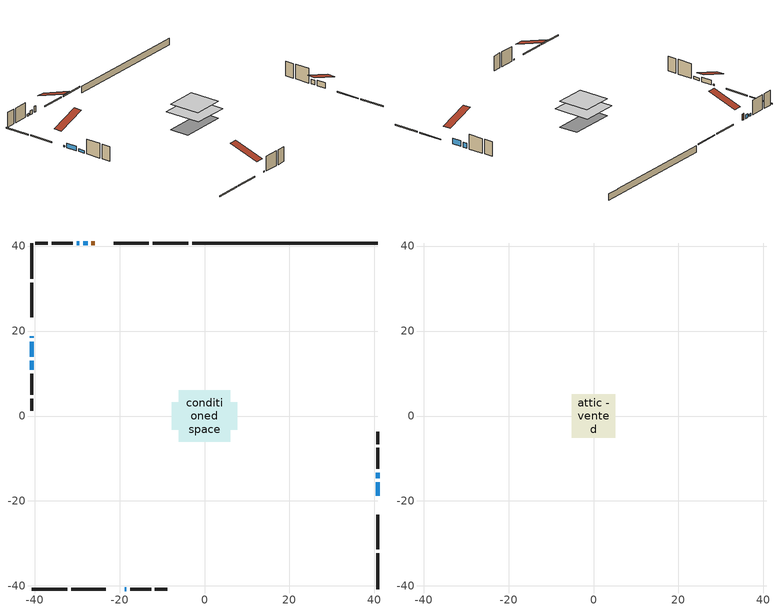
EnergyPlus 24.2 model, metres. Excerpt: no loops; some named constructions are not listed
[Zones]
conditioned space
 floor adiabatic (AdiabaticFloorConstruction): -6.06,-6.06 -6.06,6.06 6.06,6.06 6.06,-6.06 z2.74
 floor foundation (Slab1 construction): -7.67,-3.22 -7.67,3.22 7.67,3.22 7.67,-3.22 z-1.91
 wall outside (RimJoist1 construction): -3.81,40.71 -12.21,40.71 / -40.71,-40.71 -32.31,-40.71 / -40.71,40.71 -40.71,32.31 / 40.71,-40.71 40.71,-32.31 z0.3:0.6
 wall outside (RimJoist2 construction): -13.14,40.71 -21.31,40.71 / -31.38,-40.71 -23.2,-40.71 / -40.71,31.38 -40.71,23.2 / 40.71,-31.38 40.71,-23.2 z0.3:0.6
 wall outside (AdiabaticWallConstruction 1): -25.8,40.71 -26.59,40.71 z0.3:2.33
 wall outside (AdiabaticWallConstruction): 40.71,-18.71 40.71,-15.63 z0.3:2.14; -18.72,-40.71 -18.42,-40.71 / -40.71,18.72 -40.71,18.42 z0.3:0.65; -27.52,40.71 -28.55,40.71 z0.3:1.53; -40.71,17.49 -40.71,13.96 z0.3:1.7; 40.71,-14.7 40.71,-13.37 z0.3:1.89; -29.48,40.71 -30.1,40.71 z0.3:1.05; -40.71,13.04 -40.71,10.89 z0.3:1.15
 wall outside (Wall1 construction): -31.03,40.71 -35.95,40.71 / -17.49,-40.71 -12.58,-40.71 / -40.71,9.96 -40.71,5.04 / 40.71,-12.44 40.71,-7.53 z0.3:5.18
 wall outside (Wall2 construction): -36.88,40.71 -39.78,40.71 / -11.65,-40.71 -8.75,-40.71 / -40.71,4.11 -40.71,1.21 / 40.71,-6.6 40.71,-3.7 z0.3:5.18
 wall foundation (FoundationWall1 construction): -2.88,40.71,-1.91 -2.88,40.71,0.3 36.35,40.71,0.3 36.35,40.71,0.25 40.71,40.71,0.25 40.71,40.71,-1.91
 window (WindowConstruction): 40.71,-18.71 40.71,-15.63 z0.3:2.14
 window (WindowConstruction 6): -18.71,-40.71 -18.42,-40.71 z0.3:0.64
 window (WindowConstruction 7): -40.71,18.71 -40.71,18.42 z0.3:0.64
 window (WindowConstruction 1): -27.52,40.71 -28.55,40.71 z0.3:1.53
 window (WindowConstruction 2): -40.71,17.49 -40.71,13.96 z0.3:1.7
 window (WindowConstruction 3): 40.71,-14.7 40.71,-13.37 z0.3:1.88
 window (WindowConstruction 4): -29.48,40.71 -30.1,40.71 z0.3:1.05
 window (WindowConstruction 5): -40.71,13.03 -40.71,10.89 z0.3:1.15
 door (Door): -25.8,40.71 -26.59,40.71 z0.3:2.33
 ceiling adiabatic (AdiabaticFloorConstruction): 6.06,-6.06 6.06,6.06 -6.06,6.06 -6.06,-6.06 z2.74
attic - vented
 floor to conditioned space (Floor1 construction Reversed): -5.13,-5.13 -5.13,5.13 5.13,5.13 5.13,-5.13 z5.18
 roof outside (Roof1 construction): -24.88,40.71,5.18 -24.88,30.71,8.51 -22.24,30.71,8.51 -22.24,40.71,5.18; -19.64,-40.71,5.18 -19.64,-30.71,8.51 -22.27,-30.71,8.51 -22.27,-40.71,5.18; -40.71,19.64,5.18 -30.71,19.64,8.51 -30.71,22.27,8.51 -40.71,22.27,5.18; 40.71,-19.64,5.18 30.71,-19.64,8.51 30.71,-22.27,8.51 40.71,-22.27,5.18
[Material] Roughness=Rough; Thermal Absorptance=0.9
Name | Thickness {m} | Conductivity {W/m-K} | Density {kg/m3} | Specific Heat {J/kg-K} | Solar Absorptance | Visible Absorptance
ceiling loosefill ins | 0.254 | 0.0480833 | 16.02 | 1046.75 | 0.7 | 0.7
ceiling stud and cavity | 0.1397 | 0.190256 | 65.682 | 1177.47 | 0.7 | 0.7
gypsum board | 0.0127 | 0.160291 | 801 | 837.4 | 0.6 | 0.6
[Construction]
Floor1 construction: ceiling loosefill ins, ceiling stud and cavity, gypsum board
[EnergyManagementSystem:OutputVariable] Type of Data in Variable=Summed
Name | EMS Variable | Update Frequency | EMS Program or Subroutine | Units
unit heater supply fan disaggregate htg primary | unit_heater_supply_fan_primary_htg | SystemTimestep | unit_heater_supply_fan_disaggregate_program | J
loads_htg_tot_peakload_outvar; loads_htg_tot_annual_outvar; Energy Management System Output Variable 1; Energy Management System Output Variable 45 | loads_htg_tot | ZoneTimestep | total_loads_program | J
loads_clg_tot_peakload_outvar; loads_clg_tot_annual_outvar; Energy Management System Output Variable 2; Energy Management System Output Variable 46 | loads_clg_tot | ZoneTimestep | total_loads_program | J
htg_unmet_hours_annual_outvar; Energy Management System Output Variable 3 | htg_unmet_hours | ZoneTimestep | unmet_hours_program | hr
clg_unmet_hours_annual_outvar; Energy Management System Output Variable 4 | clg_unmet_hours | ZoneTimestep | unmet_hours_program | hr
loads_htg_roofs_annual_outvar; Energy Management System Output Variable 5 | loads_htg_roofs | ZoneTimestep | component_loads_program | J
loads_htg_ceilings_annual_outvar; Energy Management System Output Variable 6 | loads_htg_ceilings | ZoneTimestep | component_loads_program | J
loads_htg_walls_annual_outvar; Energy Management System Output Variable 7 | loads_htg_walls | ZoneTimestep | component_loads_program | J
loads_htg_rim_joists_annual_outvar; Energy Management System Output Variable 8 | loads_htg_rim_joists | ZoneTimestep | component_loads_program | J
loads_htg_foundation_walls_annual_outvar; Energy Management System Output Variable 9 | loads_htg_foundation_walls | ZoneTimestep | component_loads_program | J
loads_htg_doors_annual_outvar; Energy Management System Output Variable 10 | loads_htg_doors | ZoneTimestep | component_loads_program | J
loads_htg_windows_conduction_annual_outvar; Energy Management System Output Variable 11 | loads_htg_windows_conduction | ZoneTimestep | component_loads_program | J
loads_htg_windows_solar_annual_outvar; Energy Management System Output Variable 12 | loads_htg_windows_solar | ZoneTimestep | component_loads_program | J
loads_htg_skylights_conduction_annual_outvar; Energy Management System Output Variable 13 | loads_htg_skylights_conduction | ZoneTimestep | component_loads_program | J
loads_htg_skylights_solar_annual_outvar; Energy Management System Output Variable 14 | loads_htg_skylights_solar | ZoneTimestep | component_loads_program | J
loads_htg_floors_annual_outvar; Energy Management System Output Variable 15 | loads_htg_floors | ZoneTimestep | component_loads_program | J
loads_htg_slabs_annual_outvar; Energy Management System Output Variable 16 | loads_htg_slabs | ZoneTimestep | component_loads_program | J
loads_htg_internal_mass_annual_outvar; Energy Management System Output Variable 17 | loads_htg_internal_mass | ZoneTimestep | component_loads_program | J
loads_htg_infil_annual_outvar; Energy Management System Output Variable 18 | loads_htg_infil | ZoneTimestep | component_loads_program | J
loads_htg_natvent_annual_outvar; Energy Management System Output Variable 19 | loads_htg_natvent | ZoneTimestep | component_loads_program | J
loads_htg_mechvent_annual_outvar; Energy Management System Output Variable 20 | loads_htg_mechvent | ZoneTimestep | component_loads_program | J
loads_htg_whf_annual_outvar; Energy Management System Output Variable 21 | loads_htg_whf | ZoneTimestep | component_loads_program | J
loads_htg_ducts_annual_outvar; Energy Management System Output Variable 22 | loads_htg_ducts | ZoneTimestep | component_loads_program | J
loads_htg_intgains_annual_outvar; Energy Management System Output Variable 23 | loads_htg_intgains | ZoneTimestep | component_loads_program | J
loads_htg_lighting_annual_outvar; Energy Management System Output Variable 24 | loads_htg_lighting | ZoneTimestep | component_loads_program | J
loads_clg_roofs_annual_outvar; Energy Management System Output Variable 25 | loads_clg_roofs | ZoneTimestep | component_loads_program | J
loads_clg_ceilings_annual_outvar; Energy Management System Output Variable 26 | loads_clg_ceilings | ZoneTimestep | component_loads_program | J
loads_clg_walls_annual_outvar; Energy Management System Output Variable 27 | loads_clg_walls | ZoneTimestep | component_loads_program | J
loads_clg_rim_joists_annual_outvar; Energy Management System Output Variable 28 | loads_clg_rim_joists | ZoneTimestep | component_loads_program | J
loads_clg_foundation_walls_annual_outvar; Energy Management System Output Variable 29 | loads_clg_foundation_walls | ZoneTimestep | component_loads_program | J
loads_clg_doors_annual_outvar; Energy Management System Output Variable 30 | loads_clg_doors | ZoneTimestep | component_loads_program | J
loads_clg_windows_conduction_annual_outvar; Energy Management System Output Variable 31 | loads_clg_windows_conduction | ZoneTimestep | component_loads_program | J
loads_clg_windows_solar_annual_outvar; Energy Management System Output Variable 32 | loads_clg_windows_solar | ZoneTimestep | component_loads_program | J
loads_clg_skylights_conduction_annual_outvar; Energy Management System Output Variable 33 | loads_clg_skylights_conduction | ZoneTimestep | component_loads_program | J
loads_clg_skylights_solar_annual_outvar; Energy Management System Output Variable 34 | loads_clg_skylights_solar | ZoneTimestep | component_loads_program | J
loads_clg_floors_annual_outvar; Energy Management System Output Variable 35 | loads_clg_floors | ZoneTimestep | component_loads_program | J
loads_clg_slabs_annual_outvar; Energy Management System Output Variable 36 | loads_clg_slabs | ZoneTimestep | component_loads_program | J
loads_clg_internal_mass_annual_outvar; Energy Management System Output Variable 37 | loads_clg_internal_mass | ZoneTimestep | component_loads_program | J
loads_clg_infil_annual_outvar; Energy Management System Output Variable 38 | loads_clg_infil | ZoneTimestep | component_loads_program | J
loads_clg_natvent_annual_outvar; Energy Management System Output Variable 39 | loads_clg_natvent | ZoneTimestep | component_loads_program | J
loads_clg_mechvent_annual_outvar; Energy Management System Output Variable 40 | loads_clg_mechvent | ZoneTimestep | component_loads_program | J
loads_clg_whf_annual_outvar; Energy Management System Output Variable 41 | loads_clg_whf | ZoneTimestep | component_loads_program | J
loads_clg_ducts_annual_outvar; Energy Management System Output Variable 42 | loads_clg_ducts | ZoneTimestep | component_loads_program | J
loads_clg_intgains_annual_outvar; Energy Management System Output Variable 43 | loads_clg_intgains | ZoneTimestep | component_loads_program | J
loads_clg_lighting_annual_outvar; Energy Management System Output Variable 44 | loads_clg_lighting | ZoneTimestep | component_loads_program | J
[Schedule:Day:Interval]
interior lighting schedule day 3: No, 01:00, 0.0845455, 04:00, 0.0704545, 05:00, 0.0775, 06:00, 0.126818, 07:00, 0.211364, 08:00, 0.267727, 10:00, 0.288864, 11:00, 0.274773, 12:00, 0.260682, 13:00, 0.253636, 14:00, 0.246591, 15:00, 0.260682, 16:00, 0.288864, 17:00, 0.352273, 18:00, 0.457955, 19:00, 0.605909, 20:00, 0.746818, 21:00, 0.775, 22:00, 0.556591, 23:00, 0.281818, 24:00, 0.126818
interior lighting schedule day 4: No, 01:00, 0.0763636, 04:00, 0.0636364, 05:00, 0.07, 06:00, 0.114545, 07:00, 0.190909, 08:00, 0.241818, 10:00, 0.260909, 11:00, 0.248182, 12:00, 0.235455, 13:00, 0.229091, 14:00, 0.222727, 15:00, 0.235455, 16:00, 0.260909, 17:00, 0.318182, 18:00, 0.413636, 19:00, 0.547273, 20:00, 0.674545, 21:00, 0.7, 22:00, 0.502727, 23:00, 0.254545, 24:00, 0.114545
interior lighting schedule day 5: No, 01:00, 0.0727273, 04:00, 0.0606061, 05:00, 0.0666667, 06:00, 0.109091, 07:00, 0.181818, 08:00, 0.230303, 10:00, 0.248485, 11:00, 0.236364, 12:00, 0.224242, 13:00, 0.218182, 14:00, 0.212121, 15:00, 0.224242, 16:00, 0.248485, 17:00, 0.30303, 18:00, 0.393939, 19:00, 0.521212, 20:00, 0.642424, 21:00, 0.666667, 22:00, 0.478788, 23:00, 0.242424, 24:00, 0.109091
interior lighting schedule day 6: No, 01:00, 0.0745455, 04:00, 0.0621212, 05:00, 0.0683333, 06:00, 0.111818, 07:00, 0.186364, 08:00, 0.236061, 10:00, 0.254697, 11:00, 0.242273, 12:00, 0.229848, 13:00, 0.223636, 14:00, 0.217424, 15:00, 0.229848, 16:00, 0.254697, 17:00, 0.310606, 18:00, 0.403788, 19:00, 0.534242, 20:00, 0.658485, 21:00, 0.683333, 22:00, 0.490758, 23:00, 0.248485, 24:00, 0.111818
interior lighting schedule day 7: No, 01:00, 0.08, 04:00, 0.0666667, 05:00, 0.0733333, 06:00, 0.12, 07:00, 0.2, 08:00, 0.253333, 10:00, 0.273333, 11:00, 0.26, 12:00, 0.246667, 13:00, 0.24, 14:00, 0.233333, 15:00, 0.246667, 16:00, 0.273333, 17:00, 0.333333, 18:00, 0.433333, 19:00, 0.573333, 20:00, 0.706667, 21:00, 0.733333, 22:00, 0.526667, 23:00, 0.266667, 24:00, 0.12
interior lighting schedule day 8: No, 01:00, 0.0890909, 04:00, 0.0742424, 05:00, 0.0816667, 06:00, 0.133636, 07:00, 0.222727, 08:00, 0.282121, 10:00, 0.304394, 11:00, 0.289545, 12:00, 0.274697, 13:00, 0.267273, 14:00, 0.259848, 15:00, 0.274697, 16:00, 0.304394, 17:00, 0.371212, 18:00, 0.482576, 19:00, 0.638485, 20:00, 0.78697, 21:00, 0.816667, 22:00, 0.586515, 23:00, 0.29697, 24:00, 0.133636
interior lighting schedule day 9: No, 01:00, 0.0972727, 04:00, 0.0810606, 05:00, 0.0891667, 06:00, 0.145909, 07:00, 0.243182, 08:00, 0.30803, 10:00, 0.332348, 11:00, 0.316136, 12:00, 0.299924, 13:00, 0.291818, 14:00, 0.283712, 15:00, 0.299924, 16:00, 0.332348, 17:00, 0.405303, 18:00, 0.526894, 19:00, 0.697121, 20:00, 0.859242, 21:00, 0.891667, 22:00, 0.640379, 23:00, 0.324242, 24:00, 0.145909
interior lighting schedule day 10: No, 01:00, 0.105455, 04:00, 0.0878788, 05:00, 0.0966667, 06:00, 0.158182, 07:00, 0.263636, 08:00, 0.333939, 10:00, 0.360303, 11:00, 0.342727, 12:00, 0.325152, 13:00, 0.316364, 14:00, 0.307576, 15:00, 0.325152, 16:00, 0.360303, 17:00, 0.439394, 18:00, 0.571212, 19:00, 0.755758, 20:00, 0.931515, 21:00, 0.966667, 22:00, 0.694242, 23:00, 0.351515, 24:00, 0.158182
interior lighting schedule day 11: No, 01:00, 0.109091, 04:00, 0.0909091, 05:00, 0.1, 06:00, 0.163636, 07:00, 0.272727, 08:00, 0.345455, 10:00, 0.372727, 11:00, 0.354545, 12:00, 0.336364, 13:00, 0.327273, 14:00, 0.318182, 15:00, 0.336364, 16:00, 0.372727, 17:00, 0.454545, 18:00, 0.590909, 19:00, 0.781818, 20:00, 0.963636, 21:00, 1, 22:00, 0.718182, 23:00, 0.363636, 24:00, 0.163636
occupants schedule day: No, 05:00, 0.426829, 06:00, 0.719512, 07:00, 1, 08:00, 0.670732, 09:00, 0.329268, 14:00, 0.170732, 15:00, 0.231707, 16:00, 0.329268, 17:00, 0.5, 18:00, 0.670732, 19:00, 0.829268, 21:00, 1, 22:00, 0.853659, 23:00, 0.646341, 24:00, 0.426829
occupants schedule default day; clothes dryer schedule default day; cooking range schedule default day; misc plug loads schedule default day; general water use schedule default day; clothes dryer exhaust 0 schedule default day; cooling season schedule day; cooling season schedule day 2; cooling season schedule default day; exterior lighting schedule default day; natural vent schedule default day: No, 24:00, 0
clothes dryer schedule day; clothes dryer exhaust 0 schedule day: No, 01:00, 0.123457, 02:00, 0.0740741, 03:00, 0.0493827, 04:00, 0.0246914, 05:00, 0.0493827, 06:00, 0.0740741, 07:00, 0.197531, 08:00, 0.395062, 09:00, 0.592593, 10:00, 0.839506, 11:00, 0.962963, 12:00, 1, 13:00, 0.91358, 14:00, 0.82716, 15:00, 0.716049, 16:00, 0.753086, 17:00, 0.679012, 18:00, 0.666667, 20:00, 0.62963, 21:00, 0.641975, 22:00, 0.666667, 23:00, 0.54321, 24:00, 0.296296
cooking range schedule day: No, 05:00, 0.0597015, 06:00, 0.11194, 07:00, 0.171642, 08:00, 0.291045, 11:00, 0.343284, 12:00, 0.402985, 13:00, 0.462687, 14:00, 0.343284, 15:00, 0.291045, 16:00, 0.402985, 17:00, 0.567164, 18:00, 1, 19:00, 0.850746, 20:00, 0.432836, 21:00, 0.291045, 22:00, 0.231343, 23:00, 0.171642, 24:00, 0.11194
misc plug loads schedule day: No, 06:00, 0.705882, 07:00, 0.745098, 08:00, 0.803922, 15:00, 0.823529, 16:00, 0.862745, 17:00, 0.921569, 18:00, 0.980392, 19:00, 1, 20:00, 0.980392, 21:00, 0.941176, 22:00, 0.862745, 23:00, 0.784314, 24:00, 0.72549
general water use schedule day: No, 01:00, 0.315068, 03:00, 0.287671, 04:00, 0.342466, 05:00, 0.369863, 06:00, 0.520548, 07:00, 0.60274, 08:00, 0.534247, 10:00, 0.506849, 11:00, 0.465753, 14:00, 0.479452, 15:00, 0.534247, 16:00, 0.589041, 17:00, 0.69863, 18:00, 0.876712, 19:00, 0.890411, 20:00, 0.986301, 21:00, 1, 22:00, 0.863014, 23:00, 0.616438, 24:00, 0.465753
cooling season schedule day 1: No, 24:00, 1
exterior lighting schedule day: No, 01:00, 0.566667, 03:00, 0.524167, 05:00, 0.495833, 06:00, 0.5525, 07:00, 0.623333, 08:00, 0.580833, 09:00, 0.439167, 10:00, 0.354167, 12:00, 0.34, 13:00, 0.354167, 14:00, 0.396667, 15:00, 0.425, 16:00, 0.495833, 17:00, 0.623333, 18:00, 0.793333, 19:00, 0.906667, 20:00, 0.963333, 21:00, 0.991667, 22:00, 0.920833, 23:00, 0.793333, 24:00, 0.665833
exterior lighting schedule day 1: No, 01:00, 0.528571, 03:00, 0.488929, 05:00, 0.4625, 06:00, 0.515357, 07:00, 0.581429, 08:00, 0.541786, 09:00, 0.409643, 10:00, 0.330357, 12:00, 0.317143, 13:00, 0.330357, 14:00, 0.37, 15:00, 0.396429, 16:00, 0.4625, 17:00, 0.581429, 18:00, 0.74, 19:00, 0.845714, 20:00, 0.898571, 21:00, 0.925, 22:00, 0.858929, 23:00, 0.74, 24:00, 0.621071
exterior lighting schedule day 10: No, 01:00, 0.552381, 03:00, 0.510952, 05:00, 0.483333, 06:00, 0.538571, 07:00, 0.607619, 08:00, 0.56619, 09:00, 0.428095, 10:00, 0.345238, 12:00, 0.331429, 13:00, 0.345238, 14:00, 0.386667, 15:00, 0.414286, 16:00, 0.483333, 17:00, 0.607619, 18:00, 0.773333, 19:00, 0.88381, 20:00, 0.939048, 21:00, 0.966667, 22:00, 0.897619, 23:00, 0.773333, 24:00, 0.649048
exterior lighting schedule day 11: No, 01:00, 0.571429, 03:00, 0.528571, 05:00, 0.5, 06:00, 0.557143, 07:00, 0.628571, 08:00, 0.585714, 09:00, 0.442857, 10:00, 0.357143, 12:00, 0.342857, 13:00, 0.357143, 14:00, 0.4, 15:00, 0.428571, 16:00, 0.5, 17:00, 0.628571, 18:00, 0.8, 19:00, 0.914286, 20:00, 0.971429, 21:00, 1, 22:00, 0.928571, 23:00, 0.8, 24:00, 0.671429
exterior lighting schedule day 2: No, 01:00, 0.485714, 03:00, 0.449286, 05:00, 0.425, 06:00, 0.473571, 07:00, 0.534286, 08:00, 0.497857, 09:00, 0.376429, 10:00, 0.303571, 12:00, 0.291429, 13:00, 0.303571, 14:00, 0.34, 15:00, 0.364286, 16:00, 0.425, 17:00, 0.534286, 18:00, 0.68, 19:00, 0.777143, 20:00, 0.825714, 21:00, 0.85, 22:00, 0.789286, 23:00, 0.68, 24:00, 0.570714
exterior lighting schedule day 3: No, 01:00, 0.442857, 03:00, 0.409643, 05:00, 0.3875, 06:00, 0.431786, 07:00, 0.487143, 08:00, 0.453929, 09:00, 0.343214, 10:00, 0.276786, 12:00, 0.265714, 13:00, 0.276786, 14:00, 0.31, 15:00, 0.332143, 16:00, 0.3875, 17:00, 0.487143, 18:00, 0.62, 19:00, 0.708571, 20:00, 0.752857, 21:00, 0.775, 22:00, 0.719643, 23:00, 0.62, 24:00, 0.520357
exterior lighting schedule day 4: No, 01:00, 0.4, 03:00, 0.37, 05:00, 0.35, 06:00, 0.39, 07:00, 0.44, 08:00, 0.41, 09:00, 0.31, 10:00, 0.25, 12:00, 0.24, 13:00, 0.25, 14:00, 0.28, 15:00, 0.3, 16:00, 0.35, 17:00, 0.44, 18:00, 0.56, 19:00, 0.64, 20:00, 0.68, 21:00, 0.7, 22:00, 0.65, 23:00, 0.56, 24:00, 0.47
exterior lighting schedule day 5: No, 01:00, 0.380952, 03:00, 0.352381, 05:00, 0.333333, 06:00, 0.371429, 07:00, 0.419048, 08:00, 0.390476, 09:00, 0.295238, 10:00, 0.238095, 12:00, 0.228571, 13:00, 0.238095, 14:00, 0.266667, 15:00, 0.285714, 16:00, 0.333333, 17:00, 0.419048, 18:00, 0.533333, 19:00, 0.609524, 20:00, 0.647619, 21:00, 0.666667, 22:00, 0.619048, 23:00, 0.533333, 24:00, 0.447619
exterior lighting schedule day 6: No, 01:00, 0.390476, 03:00, 0.36119, 05:00, 0.341667, 06:00, 0.380714, 07:00, 0.429524, 08:00, 0.400238, 09:00, 0.302619, 10:00, 0.244048, 12:00, 0.234286, 13:00, 0.244048, 14:00, 0.273333, 15:00, 0.292857, 16:00, 0.341667, 17:00, 0.429524, 18:00, 0.546667, 19:00, 0.624762, 20:00, 0.66381, 21:00, 0.683333, 22:00, 0.634524, 23:00, 0.546667, 24:00, 0.45881
exterior lighting schedule day 7: No, 01:00, 0.419048, 03:00, 0.387619, 05:00, 0.366667, 06:00, 0.408571, 07:00, 0.460952, 08:00, 0.429524, 09:00, 0.324762, 10:00, 0.261905, 12:00, 0.251429, 13:00, 0.261905, 14:00, 0.293333, 15:00, 0.314286, 16:00, 0.366667, 17:00, 0.460952, 18:00, 0.586667, 19:00, 0.670476, 20:00, 0.712381, 21:00, 0.733333, 22:00, 0.680952, 23:00, 0.586667, 24:00, 0.492381
exterior lighting schedule day 8: No, 01:00, 0.466667, 03:00, 0.431667, 05:00, 0.408333, 06:00, 0.455, 07:00, 0.513333, 08:00, 0.478333, 09:00, 0.361667, 10:00, 0.291667, 12:00, 0.28, 13:00, 0.291667, 14:00, 0.326667, 15:00, 0.35, 16:00, 0.408333, 17:00, 0.513333, 18:00, 0.653333, 19:00, 0.746667, 20:00, 0.793333, 21:00, 0.816667, 22:00, 0.758333, 23:00, 0.653333, 24:00, 0.548333
exterior lighting schedule day 9: No, 01:00, 0.509524, 03:00, 0.47131, 05:00, 0.445833, 06:00, 0.496786, 07:00, 0.560476, 08:00, 0.522262, 09:00, 0.394881, 10:00, 0.318452, 12:00, 0.305714, 13:00, 0.318452, 14:00, 0.356667, 15:00, 0.382143, 16:00, 0.445833, 17:00, 0.560476, 18:00, 0.713333, 19:00, 0.815238, 20:00, 0.86619, 21:00, 0.891667, 22:00, 0.827976, 23:00, 0.713333, 24:00, 0.59869
[Schedule:Week:Daily]
clothes dryer exhaust 0 schedule Week Rule - Jan1-Dec31: clothes dryer exhaust 0 schedule day, clothes dryer exhaust 0 schedule day, clothes dryer exhaust 0 schedule day, clothes dryer exhaust 0 schedule day, clothes dryer exhaust 0 schedule day, clothes dryer exhaust 0 schedule day, clothes dryer exhaust 0 schedule day, clothes dryer exhaust 0 schedule default day, clothes dryer exhaust 0 schedule default day, clothes dryer exhaust 0 schedule default day, clothes dryer exhaust 0 schedule default day, clothes dryer exhaust 0 schedule default day
cooling season schedule Week Rule - Jan1-May26: cooling season schedule day, cooling season schedule day, cooling season schedule day, cooling season schedule day, cooling season schedule day, cooling season schedule day, cooling season schedule day, cooling season schedule default day, cooling season schedule default day, cooling season schedule default day, cooling season schedule default day, cooling season schedule default day
cooling season schedule Week Rule - May27-Jun2: cooling season schedule day, cooling season schedule day, cooling season schedule day, cooling season schedule day, cooling season schedule day, cooling season schedule day 1, cooling season schedule day 1, cooling season schedule default day, cooling season schedule default day, cooling season schedule default day, cooling season schedule default day, cooling season schedule default day
cooling season schedule Week Rule - Jun3-Sep29: cooling season schedule day 1, cooling season schedule day 1, cooling season schedule day 1, cooling season schedule day 1, cooling season schedule day 1, cooling season schedule day 1, cooling season schedule day 1, cooling season schedule default day, cooling season schedule default day, cooling season schedule default day, cooling season schedule default day, cooling season schedule default day
cooling season schedule Week Rule - Sep30-Oct6: cooling season schedule day 1, cooling season schedule day 2, cooling season schedule day 2, cooling season schedule day 2, cooling season schedule day 2, cooling season schedule day 2, cooling season schedule day 2, cooling season schedule default day, cooling season schedule default day, cooling season schedule default day, cooling season schedule default day, cooling season schedule default day
cooling season schedule Week Rule - Oct7-Dec31: cooling season schedule day 2, cooling season schedule day 2, cooling season schedule day 2, cooling season schedule day 2, cooling season schedule day 2, cooling season schedule day 2, cooling season schedule day 2, cooling season schedule default day, cooling season schedule default day, cooling season schedule default day, cooling season schedule default day, cooling season schedule default day
natural vent schedule Week Rule - Jan1-Dec31: natural vent schedule default day, natural vent schedule default day, natural vent schedule default day, natural vent schedule default day, natural vent schedule default day, natural vent schedule default day, natural vent schedule default day, natural vent schedule default day, natural vent schedule default day, natural vent schedule default day, natural vent schedule default day, natural vent schedule default day
[Schedule:Year]
clothes dryer exhaust 0 schedule: clothes dryer exhaust 0 schedule Week Rule - Jan1-Dec31, 1, 1, 12, 31
cooling season schedule: cooling season schedule Week Rule - Jan1-May26, 1, 1, 5, 26, cooling season schedule Week Rule - May27-Jun2, 5, 27, 6, 2, cooling season schedule Week Rule - Jun3-Sep29, 6, 3, 9, 29, cooling season schedule Week Rule - Sep30-Oct6, 9, 30, 10, 6, cooling season schedule Week Rule - Oct7-Dec31, 10, 7, 12, 31
natural vent schedule: natural vent schedule Week Rule - Jan1-Dec31, 1, 1, 12, 31
